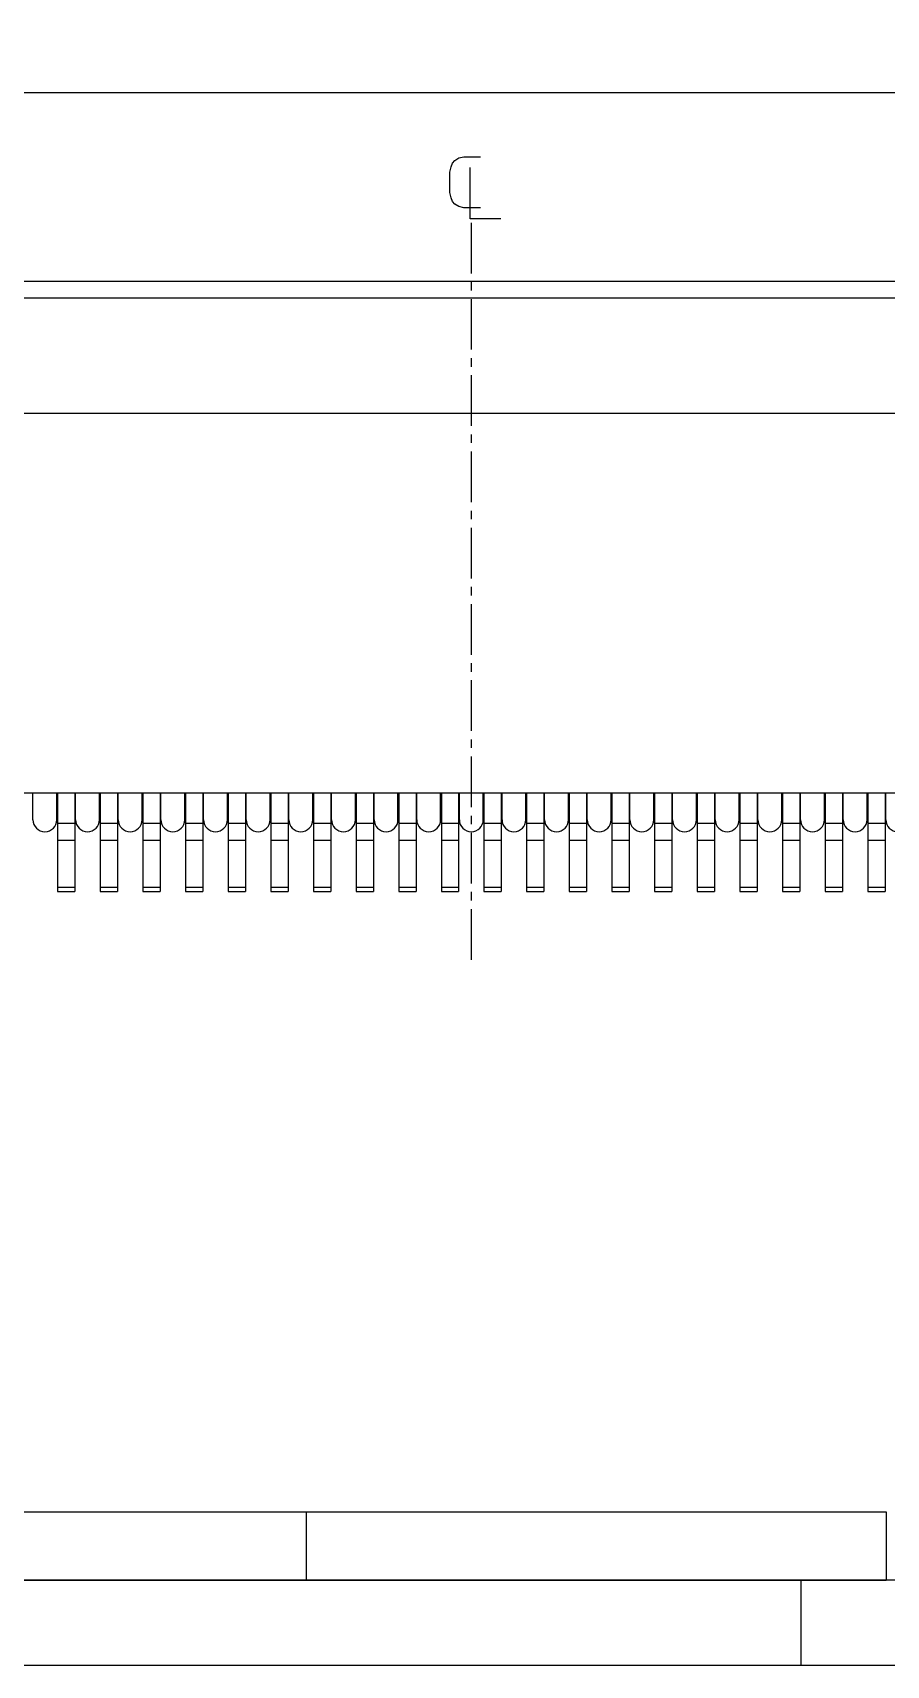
# Model space of a CAD drawing. Extents: x 0 to 420, y 0 to 297.
# Drawn here: x 52 to 102, y 0 to 95.7 of the extents above; entities that cross this region are included whole.
import ezdxf

# ---------------------------------------------------------------- set-up
doc = ezdxf.new("R2010")
doc.units = 0
doc.layers.add('541324033_sd', color=7, linetype='CONTINUOUS')

msp = doc.modelspace()

# ---------------------------------------------------------------- linework, layer by layer
at = {"layer": '541324033_sd', "color": 7}
for points in [[(0, 296.999764), (419.998957, 296.999764), (419.998957, 0), (0, 0)], [(4.999952, 291.999363), (414.998556, 291.999363), (414.998556, 4.999952), (4.999952, 4.999952)]]:
    msp.add_lwpolyline(points, close=True, dxfattribs=at)
for points in [[(26.430497, 92.16113), (128.930078, 92.16113)], [(76.496481, 87.792341), (76.57158, 88.017553)], [(76.57158, 88.017553), (76.721694, 88.167413)], [(76.721694, 88.167413), (76.946568, 88.318119)], [(76.946568, 88.318119), (77.246541, 88.392626)], [(77.246541, 88.392626), (78.22156, 88.392626)], [(76.42172, 87.492621), (76.496481, 87.792341)], [(76.42172, 86.292898), (76.42172, 87.492621)], [(79.408499, 84.762128), (77.608405, 84.762128), (77.608405, 87.761861)], [(76.496481, 85.992332), (76.42172, 86.292898)], [(76.721694, 85.617259), (76.57158, 85.767966), (76.496481, 85.992332)], [(76.946568, 85.4674), (76.721694, 85.617259)], [(77.246541, 85.392893), (76.946568, 85.4674)], [(78.22156, 85.392893), (77.246541, 85.392893)], [(77.680456, 84.522268), (77.680456, 81.554624)], [(37.055459, 81.095901), (118.305284, 81.095901)], [(77.680456, 81.054584), (77.680456, 80.554883)], [(117.704999, 80.09616), (37.655406, 80.09616)], [(77.680456, 80.054758), (77.680456, 77.087114)], [(77.680456, 76.587074), (77.680456, 76.087034)], [(77.680456, 75.586994), (77.680456, 72.61935)], [(115.055786, 73.345957), (40.305551, 73.345957)], [(77.680456, 72.11931), (77.680456, 71.619524)], [(77.680456, 71.119484), (77.680456, 68.15184)], [(77.680456, 67.6518), (77.680456, 67.151759)], [(77.680456, 66.651719), (77.680456, 63.684075)], [(77.680456, 63.184289), (77.680456, 62.684249)], [(77.680456, 62.184209), (77.680456, 59.216565)], [(77.680456, 58.716525), (77.680456, 58.216485)], [(77.680456, 57.716699), (77.680456, 54.74914)], [(77.680456, 54.249015), (77.680456, 53.748975)], [(77.680456, 53.248935), (77.680456, 50.281291)], [(115.180245, 51.096206), (40.180498, 51.096206)], [(51.980547, 49.546047), (51.980547, 51.096206)], [(53.380507, 49.546047), (53.380507, 51.096206)], [(53.42284, 51.096206), (53.42284, 49.345981)], [(54.437906, 51.096206), (54.437906, 49.345981)], [(54.480578, 49.546047), (54.480578, 51.096206)], [(55.880538, 49.546047), (55.880538, 51.096206)], [(55.922871, 51.096206), (55.922871, 49.345981)], [(56.937852, 51.096206), (56.937852, 49.345981)], [(56.980524, 49.546047), (56.980524, 51.096206)], [(58.380484, 49.546047), (58.380484, 51.096206)], [(58.422817, 51.096206), (58.422817, 49.345981)], [(59.438137, 51.096206), (59.438137, 49.345981)], [(59.480471, 49.546047), (59.480471, 51.096206)], [(60.880515, 49.546047), (60.880515, 51.096206)], [(60.923102, 51.096206), (60.923102, 49.345981)], [(61.938168, 51.096206), (61.938168, 49.345981)], [(61.980502, 49.546047), (61.980502, 51.096206)], [(63.380462, 49.546047), (63.380462, 51.096206)], [(63.423133, 51.096206), (63.423133, 49.345981)], [(64.438115, 51.096206), (64.438115, 49.345981)], [(64.480448, 49.546047), (64.480448, 51.096206)], [(65.880408, 49.546047), (65.880408, 51.096206)], [(65.92308, 51.096206), (65.92308, 49.345981)], [(66.938061, 51.096206), (66.938061, 49.345981)], [(66.980395, 49.546047), (66.980395, 51.096206)], [(68.380439, 49.546047), (68.380439, 51.096206)], [(68.423026, 51.096206), (68.423026, 49.345981)], [(69.438092, 51.096206), (69.438092, 49.345981)], [(69.480426, 49.546047), (69.480426, 51.096206)], [(70.880385, 49.546047), (70.880385, 51.096206)], [(70.923057, 51.096206), (70.923057, 49.345981)], [(71.938039, 51.096206), (71.938039, 49.345981)], [(71.980372, 49.546047), (71.980372, 51.096206)], [(73.380332, 49.546047), (73.380332, 51.096206)], [(73.423004, 51.096206), (73.423004, 49.345981)], [(74.437985, 51.096206), (74.437985, 49.345981)], [(74.480318, 49.546047), (74.480318, 51.096206)], [(75.880363, 49.546047), (75.880363, 51.096206)], [(75.92295, 51.096206), (75.92295, 49.345981)], [(76.938016, 51.096206), (76.938016, 49.345981)], [(76.98035, 49.546047), (76.98035, 51.096206)], [(78.380309, 49.546047), (78.380309, 51.096206)], [(78.422981, 51.096206), (78.422981, 49.345981)], [(79.437963, 51.096206), (79.437963, 49.345981)], [(79.480296, 49.546047), (79.480296, 51.096206)], [(80.880256, 49.546047), (80.880256, 51.096206)], [(80.922928, 51.096206), (80.922928, 49.345981)], [(81.937909, 51.096206), (81.937909, 49.345981)], [(81.980242, 49.546047), (81.980242, 51.096206)], [(83.380626, 49.546047), (83.380626, 51.096206)], [(83.422959, 51.096206), (83.422959, 49.345981)], [(84.43794, 51.096206), (84.43794, 49.345981)], [(84.480612, 49.546047), (84.480612, 51.096206)], [(85.880572, 49.546047), (85.880572, 51.096206)], [(85.922905, 51.096206), (85.922905, 49.345981)], [(86.938056, 51.096206), (86.938056, 49.345981)], [(86.980389, 49.546047), (86.980389, 51.096206)], [(88.380772, 49.546047), (88.380772, 51.096206)], [(88.423106, 51.096206), (88.423106, 49.345981)], [(89.438256, 51.096206), (89.438256, 49.345981)], [(89.48059, 49.546047), (89.48059, 51.096206)], [(90.880126, 49.546047), (90.880126, 51.096206)], [(90.922459, 51.096206), (90.922459, 49.345981)], [(91.93761, 51.096206), (91.93761, 49.345981)], [(91.98079, 49.546047), (91.98079, 51.096206)], [(93.380327, 49.546047), (93.380327, 51.096206)], [(93.42266, 51.096206), (93.42266, 49.345981)], [(94.437811, 51.096206), (94.437811, 49.345981)], [(94.480144, 49.546047), (94.480144, 51.096206)], [(95.880527, 49.546047), (95.880527, 51.096206)], [(95.92286, 51.096206), (95.92286, 49.345981)], [(96.938011, 51.096206), (96.938011, 49.345981)], [(96.980344, 49.546047), (96.980344, 51.096206)], [(98.380727, 49.546047), (98.380727, 51.096206)], [(98.423061, 51.096206), (98.423061, 49.345981)], [(99.437365, 51.096206), (99.437365, 49.345981)], [(99.480545, 49.546047), (99.480545, 51.096206)], [(100.880081, 49.546047), (100.880081, 51.096206)], [(100.922414, 51.096206), (100.922414, 49.345981)], [(101.937565, 51.096206), (101.937565, 49.345981)], [(101.980745, 49.546047), (101.980745, 51.096206)], [(77.680456, 49.781251), (77.680456, 49.281465)], [(53.42284, 49.345981), (53.42284, 48.346239)], [(53.42284, 49.345981), (54.437906, 49.345981), (54.437906, 48.346239)], [(55.922871, 49.345981), (55.922871, 48.346239)], [(55.922871, 49.345981), (56.937852, 49.345981), (56.937852, 48.346239)], [(58.422817, 49.345981), (58.422817, 48.346239)], [(58.422817, 49.345981), (59.438137, 49.345981), (59.438137, 48.346239)], [(60.923102, 49.345981), (60.923102, 48.346239)], [(60.923102, 49.345981), (61.938168, 49.345981), (61.938168, 48.346239)], [(63.423133, 49.345981), (63.423133, 48.346239)], [(63.423133, 49.345981), (64.438115, 49.345981), (64.438115, 48.346239)], [(65.92308, 49.345981), (65.92308, 48.346239)], [(65.92308, 49.345981), (66.938061, 49.345981), (66.938061, 48.346239)], [(68.423026, 49.345981), (68.423026, 48.346239)], [(68.423026, 49.345981), (69.438092, 49.345981), (69.438092, 48.346239)], [(70.923057, 49.345981), (70.923057, 48.346239)], [(70.923057, 49.345981), (71.938039, 49.345981), (71.938039, 48.346239)], [(73.423004, 49.345981), (73.423004, 48.346239)], [(73.423004, 49.345981), (74.437985, 49.345981), (74.437985, 48.346239)], [(75.92295, 49.345981), (75.92295, 48.346239)], [(75.92295, 49.345981), (76.938016, 49.345981), (76.938016, 48.346239)], [(78.422981, 49.345981), (78.422981, 48.346239)], [(78.422981, 49.345981), (79.437963, 49.345981), (79.437963, 48.346239)], [(80.922928, 49.345981), (80.922928, 48.346239)], [(80.922928, 49.345981), (81.937909, 49.345981), (81.937909, 48.346239)], [(83.422959, 49.345981), (83.422959, 48.346239)], [(83.422959, 49.345981), (84.43794, 49.345981), (84.43794, 48.346239)], [(85.922905, 49.345981), (85.922905, 48.346239)], [(85.922905, 49.345981), (86.938056, 49.345981), (86.938056, 48.346239)], [(88.423106, 49.345981), (88.423106, 48.346239)], [(88.423106, 49.345981), (89.438256, 49.345981), (89.438256, 48.346239)], [(90.922459, 49.345981), (90.922459, 48.346239)], [(90.922459, 49.345981), (91.93761, 49.345981), (91.93761, 48.346239)], [(93.42266, 49.345981), (93.42266, 48.346239)], [(93.42266, 49.345981), (94.437811, 49.345981), (94.437811, 48.346239)], [(95.92286, 49.345981), (95.92286, 48.346239)], [(95.92286, 49.345981), (96.938011, 49.345981), (96.938011, 48.346239)], [(98.423061, 49.345981), (98.423061, 48.346239)], [(98.423061, 49.345981), (99.437365, 49.345981), (99.437365, 48.346239)], [(100.922414, 49.345981), (100.922414, 48.346239)], [(100.922414, 49.345981), (101.937565, 49.345981), (101.937565, 48.346239)], [(53.42284, 48.346239), (54.437906, 48.346239)], [(53.42284, 48.346239), (53.42284, 45.596188)], [(54.437906, 48.346239), (54.437906, 45.596188)], [(55.922871, 48.346239), (56.937852, 48.346239)], [(55.922871, 48.346239), (55.922871, 45.596188)], [(56.937852, 48.346239), (56.937852, 45.596188)], [(58.422817, 48.346239), (59.438137, 48.346239)], [(58.422817, 48.346239), (58.422817, 45.596188)], [(59.438137, 48.346239), (59.438137, 45.596188)], [(60.923102, 48.346239), (60.923102, 45.596188)], [(60.923102, 48.346239), (61.938168, 48.346239)], [(61.938168, 48.346239), (61.938168, 45.596188)], [(63.423133, 48.346239), (64.438115, 48.346239)], [(63.423133, 48.346239), (63.423133, 45.596188)], [(64.438115, 48.346239), (64.438115, 45.596188)], [(65.92308, 48.346239), (66.938061, 48.346239)], [(65.92308, 48.346239), (65.92308, 45.596188)], [(66.938061, 48.346239), (66.938061, 45.596188)], [(68.423026, 48.346239), (69.438092, 48.346239)], [(68.423026, 48.346239), (68.423026, 45.596188)], [(69.438092, 48.346239), (69.438092, 45.596188)], [(70.923057, 48.346239), (70.923057, 45.596188)], [(70.923057, 48.346239), (71.938039, 48.346239)], [(71.938039, 48.346239), (71.938039, 45.596188)], [(73.423004, 48.346239), (74.437985, 48.346239)], [(73.423004, 48.346239), (73.423004, 45.596188)], [(74.437985, 48.346239), (74.437985, 45.596188)], [(75.92295, 48.346239), (76.938016, 48.346239)], [(75.92295, 48.346239), (75.92295, 45.596188)], [(76.938016, 48.346239), (76.938016, 45.596188)], [(77.680456, 48.781425), (77.680456, 45.813781)], [(78.422981, 48.346239), (79.437963, 48.346239)], [(78.422981, 48.346239), (78.422981, 45.596188)], [(79.437963, 48.346239), (79.437963, 45.596188)], [(80.922928, 48.346239), (81.937909, 48.346239)], [(80.922928, 48.346239), (80.922928, 45.596188)], [(81.937909, 48.346239), (81.937909, 45.596188)], [(83.422959, 48.346239), (83.422959, 45.596188)], [(83.422959, 48.346239), (84.43794, 48.346239)], [(84.43794, 48.346239), (84.43794, 45.596188)], [(85.922905, 48.346239), (85.922905, 45.596188)], [(85.922905, 48.346239), (86.938056, 48.346239)], [(86.938056, 48.346239), (86.938056, 45.596188)], [(88.423106, 48.346239), (89.438256, 48.346239)], [(88.423106, 48.346239), (88.423106, 45.596188)], [(89.438256, 48.346239), (89.438256, 45.596188)], [(90.922459, 48.346239), (91.93761, 48.346239)], [(90.922459, 48.346239), (90.922459, 45.596188)], [(91.93761, 48.346239), (91.93761, 45.596188)], [(93.42266, 48.346239), (94.437811, 48.346239)], [(93.42266, 48.346239), (93.42266, 45.596188)], [(94.437811, 48.346239), (94.437811, 45.596188)], [(95.92286, 48.346239), (95.92286, 45.596188)], [(95.92286, 48.346239), (96.938011, 48.346239)], [(96.938011, 48.346239), (96.938011, 45.596188)], [(98.423061, 48.346239), (99.437365, 48.346239)], [(98.423061, 48.346239), (98.423061, 45.596188)], [(99.437365, 48.346239), (99.437365, 45.596188)], [(100.922414, 48.346239), (101.937565, 48.346239)], [(100.922414, 48.346239), (100.922414, 45.596188)], [(101.937565, 48.346239), (101.937565, 45.596188)], [(53.42284, 45.596188), (54.437906, 45.596188)], [(53.42284, 45.596188), (53.42284, 45.346168)], [(53.42284, 45.346168), (54.437906, 45.346168)], [(54.437906, 45.596188), (54.437906, 45.346168)], [(55.922871, 45.596188), (56.937852, 45.596188)], [(55.922871, 45.596188), (55.922871, 45.346168)], [(55.922871, 45.346168), (56.937852, 45.346168)], [(56.937852, 45.596188), (56.937852, 45.346168)], [(58.422817, 45.596188), (59.438137, 45.596188)], [(58.422817, 45.596188), (58.422817, 45.346168)], [(58.422817, 45.346168), (59.438137, 45.346168)], [(59.438137, 45.596188), (59.438137, 45.346168)], [(60.923102, 45.596188), (61.938168, 45.596188)], [(60.923102, 45.596188), (60.923102, 45.346168)], [(60.923102, 45.346168), (61.938168, 45.346168)], [(61.938168, 45.596188), (61.938168, 45.346168)], [(63.423133, 45.596188), (64.438115, 45.596188)], [(63.423133, 45.596188), (63.423133, 45.346168)], [(63.423133, 45.346168), (64.438115, 45.346168)], [(64.438115, 45.596188), (64.438115, 45.346168)], [(65.92308, 45.596188), (66.938061, 45.596188)], [(65.92308, 45.596188), (65.92308, 45.346168)], [(65.92308, 45.346168), (66.938061, 45.346168)], [(66.938061, 45.596188), (66.938061, 45.346168)], [(68.423026, 45.596188), (69.438092, 45.596188)], [(68.423026, 45.596188), (68.423026, 45.346168)], [(68.423026, 45.346168), (69.438092, 45.346168)], [(69.438092, 45.596188), (69.438092, 45.346168)], [(70.923057, 45.596188), (71.938039, 45.596188)], [(70.923057, 45.596188), (70.923057, 45.346168)], [(70.923057, 45.346168), (71.938039, 45.346168)], [(71.938039, 45.596188), (71.938039, 45.346168)], [(73.423004, 45.596188), (74.437985, 45.596188)], [(73.423004, 45.596188), (73.423004, 45.346168)], [(73.423004, 45.346168), (74.437985, 45.346168)], [(74.437985, 45.596188), (74.437985, 45.346168)], [(75.92295, 45.596188), (76.938016, 45.596188)], [(75.92295, 45.596188), (75.92295, 45.346168)], [(75.92295, 45.346168), (76.938016, 45.346168)], [(76.938016, 45.596188), (76.938016, 45.346168)], [(77.680456, 45.313741), (77.680456, 44.813701)], [(78.422981, 45.596188), (79.437963, 45.596188)], [(78.422981, 45.596188), (78.422981, 45.346168)], [(78.422981, 45.346168), (79.437963, 45.346168)], [(79.437963, 45.596188), (79.437963, 45.346168)], [(80.922928, 45.596188), (81.937909, 45.596188)], [(80.922928, 45.596188), (80.922928, 45.346168)], [(80.922928, 45.346168), (81.937909, 45.346168)], [(81.937909, 45.596188), (81.937909, 45.346168)], [(83.422959, 45.596188), (84.43794, 45.596188)], [(83.422959, 45.596188), (83.422959, 45.346168)], [(83.422959, 45.346168), (84.43794, 45.346168)], [(84.43794, 45.596188), (84.43794, 45.346168)], [(85.922905, 45.596188), (86.938056, 45.596188)], [(85.922905, 45.596188), (85.922905, 45.346168)], [(85.922905, 45.346168), (86.938056, 45.346168)], [(86.938056, 45.596188), (86.938056, 45.346168)], [(88.423106, 45.596188), (89.438256, 45.596188)], [(88.423106, 45.596188), (88.423106, 45.346168)], [(88.423106, 45.346168), (89.438256, 45.346168)], [(89.438256, 45.596188), (89.438256, 45.346168)], [(90.922459, 45.596188), (91.93761, 45.596188)], [(90.922459, 45.596188), (90.922459, 45.346168)], [(90.922459, 45.346168), (91.93761, 45.346168)], [(91.93761, 45.596188), (91.93761, 45.346168)], [(93.42266, 45.596188), (94.437811, 45.596188)], [(93.42266, 45.596188), (93.42266, 45.346168)], [(93.42266, 45.346168), (94.437811, 45.346168)], [(94.437811, 45.596188), (94.437811, 45.346168)], [(95.92286, 45.596188), (96.938011, 45.596188)], [(95.92286, 45.596188), (95.92286, 45.346168)], [(95.92286, 45.346168), (96.938011, 45.346168)], [(96.938011, 45.596188), (96.938011, 45.346168)], [(98.423061, 45.596188), (99.437365, 45.596188)], [(98.423061, 45.596188), (98.423061, 45.346168)], [(98.423061, 45.346168), (99.437365, 45.346168)], [(99.437365, 45.596188), (99.437365, 45.346168)], [(100.922414, 45.596188), (101.937565, 45.596188)], [(100.922414, 45.596188), (100.922414, 45.346168)], [(100.922414, 45.346168), (101.937565, 45.346168)], [(101.937565, 45.596188), (101.937565, 45.346168)], [(77.680456, 44.313661), (77.680456, 41.346017)], [(4.999952, 9.000129), (35.000012, 9.000129), (42.999976, 9.000129), (67.999694, 9.000129), (85.999952, 9.000129), (101.999372, 9.000129)], [(42.999976, 9.000129), (42.999976, 4.999952), (67.999694, 4.999952)], [(67.999694, 9.000129), (67.999694, 4.999952), (85.999952, 4.999952), (101.999372, 4.999952)], [(101.999372, 9.000129), (101.999372, 4.999952)], [(96.999817, 4.999952), (96.999817, 0)]]:
    msp.add_lwpolyline(points, dxfattribs=at)
for points in [[(51.980547, 49.546047), (51.980547, 49.15946), (52.293813, 48.845941), (52.6804, 48.845941)], [(52.6804, 48.845941), (53.066987, 48.845941), (53.380507, 49.15946), (53.380507, 49.546047)], [(54.480578, 49.546047), (54.480578, 49.15946), (54.793759, 48.845941), (55.180346, 48.845941)], [(55.180346, 48.845941), (55.567018, 48.845941), (55.880538, 49.15946), (55.880538, 49.546047)], [(56.980524, 49.546047), (56.980524, 49.15946), (57.294044, 48.845941), (57.680377, 48.845941)], [(57.680377, 48.845941), (58.066964, 48.845941), (58.380484, 49.15946), (58.380484, 49.546047)], [(59.480471, 49.546047), (59.480471, 49.15946), (59.793991, 48.845941), (60.180662, 48.845941)], [(60.180662, 48.845941), (60.566911, 48.845941), (60.880515, 49.15946), (60.880515, 49.546047)], [(61.980502, 49.546047), (61.980502, 49.15946), (62.294022, 48.845941), (62.680609, 48.845941)], [(62.680609, 48.845941), (63.06728, 48.845941), (63.380462, 49.15946), (63.380462, 49.546047)], [(64.480448, 49.546047), (64.480448, 49.15946), (64.793968, 48.845941), (65.18064, 48.845941)], [(65.18064, 48.845941), (65.567227, 48.845941), (65.880408, 49.15946), (65.880408, 49.546047)], [(66.980395, 49.546047), (66.980395, 49.15946), (67.293999, 48.845941), (67.680586, 48.845941)], [(67.680586, 48.845941), (68.067173, 48.845941), (68.380439, 49.15946), (68.380439, 49.546047)], [(69.480426, 49.546047), (69.480426, 49.15946), (69.793946, 48.845941), (70.180533, 48.845941)], [(70.180533, 48.845941), (70.567204, 48.845941), (70.880385, 49.15946), (70.880385, 49.546047)], [(71.980372, 49.546047), (71.980372, 49.15946), (72.293892, 48.845941), (72.680564, 48.845941)], [(72.680564, 48.845941), (73.067151, 48.845941), (73.380332, 49.15946), (73.380332, 49.546047)], [(74.480318, 49.546047), (74.480318, 49.15946), (74.793923, 48.845941), (75.18051, 48.845941)], [(75.18051, 48.845941), (75.567097, 48.845941), (75.880363, 49.15946), (75.880363, 49.546047)], [(76.98035, 49.546047), (76.98035, 49.15946), (77.293869, 48.845941), (77.680456, 48.845941)], [(77.680456, 48.845941), (78.067128, 48.845941), (78.380309, 49.15946), (78.380309, 49.546047)], [(79.480296, 49.546047), (79.480296, 49.15946), (79.793816, 48.845941), (80.180488, 48.845941)], [(80.180488, 48.845941), (80.567075, 48.845941), (80.880594, 49.15946), (80.880594, 49.546047)], [(81.980242, 49.546047), (81.980242, 49.15946), (82.293847, 48.845941), (82.680434, 48.845941)], [(82.680434, 48.845941), (83.067021, 48.845941), (83.380626, 49.15946), (83.380626, 49.546047)], [(84.480612, 49.546047), (84.480612, 49.15946), (84.793455, 48.845941), (85.18038, 48.845941)], [(85.18038, 48.845941), (85.567306, 48.845941), (85.880572, 49.15946), (85.880572, 49.546047)], [(86.980389, 49.546047), (86.980389, 49.15946), (87.293655, 48.845941), (87.680581, 48.845941)], [(87.680581, 48.845941), (88.06666, 48.845941), (88.380772, 49.15946), (88.380772, 49.546047)], [(89.48059, 49.546047), (89.48059, 49.15946), (89.793856, 48.845941), (90.180781, 48.845941)], [(90.180781, 48.845941), (90.56686, 48.845941), (90.880126, 49.15946), (90.880126, 49.546047)], [(91.98079, 49.546047), (91.98079, 49.15946), (92.294056, 48.845941), (92.680135, 48.845941)], [(92.680135, 48.845941), (93.067061, 48.845941), (93.380327, 49.15946), (93.380327, 49.546047)], [(94.480144, 49.546047), (94.480144, 49.15946), (94.79341, 48.845941), (95.180335, 48.845941)], [(95.180335, 48.845941), (95.567261, 48.845941), (95.880527, 49.15946), (95.880527, 49.546047)], [(96.980344, 49.546047), (96.980344, 49.15946), (97.29361, 48.845941), (97.680536, 48.845941)], [(97.680536, 48.845941), (98.066615, 48.845941), (98.380727, 49.15946), (98.380727, 49.546047)], [(99.480545, 49.546047), (99.480545, 49.15946), (99.793811, 48.845941), (100.17989, 48.845941)], [(100.17989, 48.845941), (100.566815, 48.845941), (100.880081, 49.15946), (100.880081, 49.546047)], [(101.980745, 49.546047), (101.980745, 49.15946), (102.294011, 48.845941), (102.68009, 48.845941)]]:
    msp.add_open_spline(points, degree=3, dxfattribs=at)

doc.saveas('drawing.dxf')
